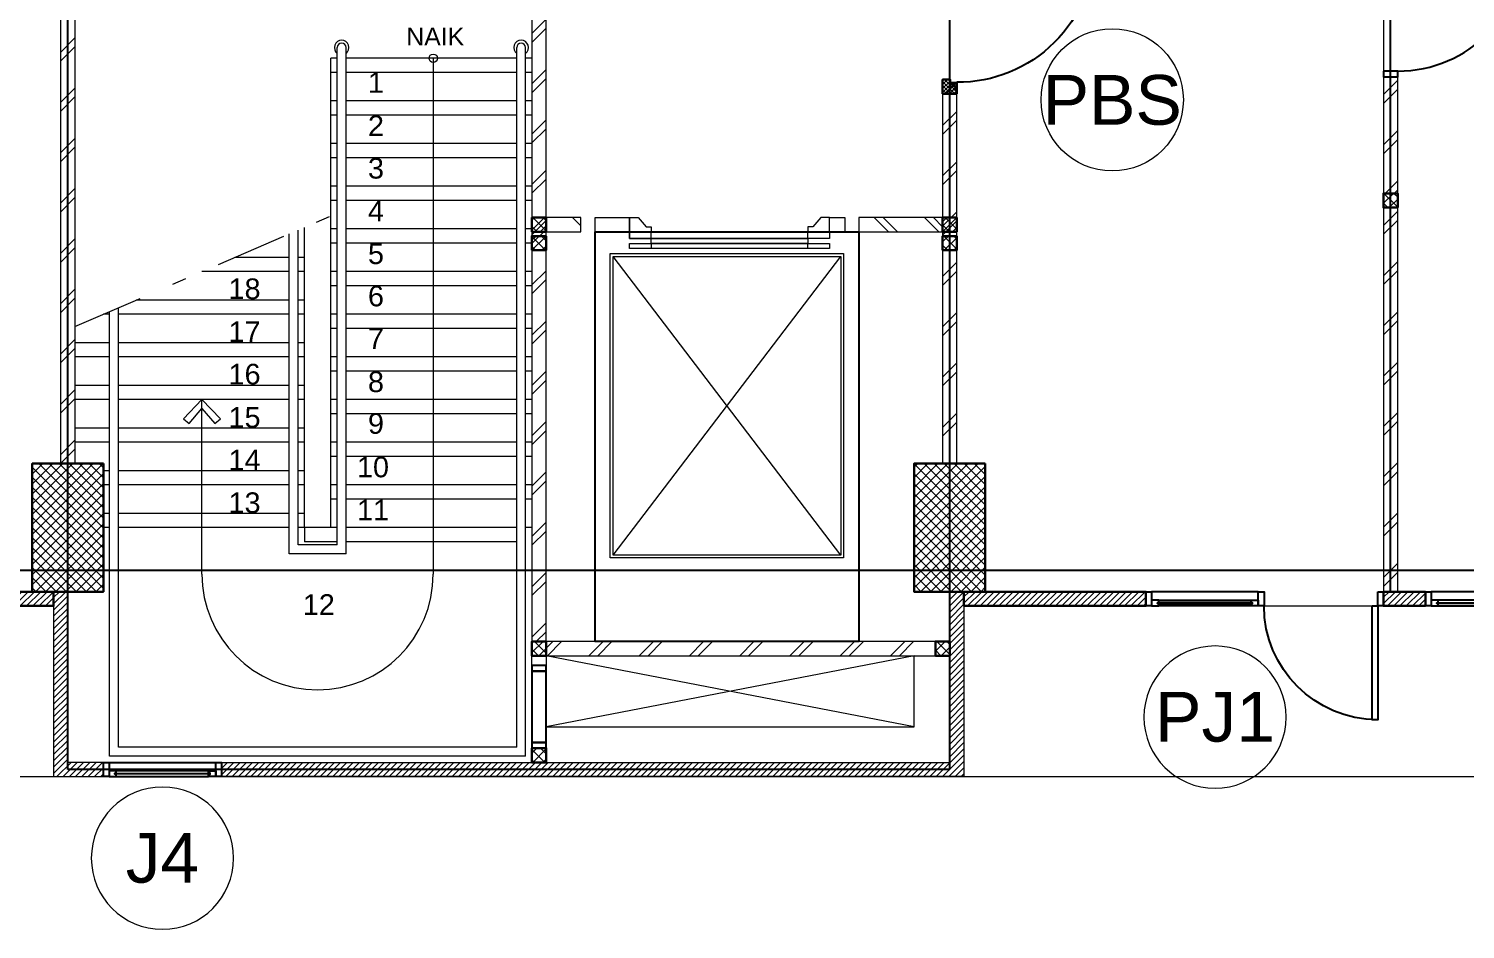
# Model space of a CAD drawing. Header units: millimetres. Extents: x -108 to 351, y -17 to 192.
# Drawn here: x 5.92 to 16.03, y -2.52 to 3.81 of the extents above; entities that cross this region are included whole.
import ezdxf
from ezdxf.enums import TextEntityAlignment as Align

# ---------------------------------------------------------------- set-up
doc = ezdxf.new("R2010")
doc.units = ezdxf.units.MM
doc.linetypes.add('DASHDOT', pattern=[1, 0.5, -0.25, 0, -0.25])
doc.layers.get('defpoints').update_dxf_attribs({"color": 1})
for name, color, linetype, lineweight in [('ars', 11, 'Continuous', 0), ('ars @ 1', 11, 'Continuous', 0), ('ARSIR', 31, 'Continuous', 5), ('KACA', 151, 'Continuous', 5), ('KOL', 1, 'Continuous', 30), ('KOLOM', 4, 'Continuous', 9), ('lan', 7, 'Continuous', 15), ('LIFT', 15, 'Continuous', 15), ('NOT', 7, 'Continuous', 20), ('Stair', 7, 'Continuous', 15), ('tem', 5, 'Continuous', 20)]:
    doc.layers.add(name, color=color, linetype=linetype, lineweight=lineweight)
doc.layers.add('as', color=1, linetype='Continuous', plot=False)
for name, color, linetype in [('HID', 1, 'Continuous'), ('Kusen', 30, 'Continuous'), ('STL', 6, 'Continuous')]:
    doc.layers.add(name, color=color, linetype=linetype)
doc.styles.add('RM25', font='arial.ttf')
doc.styles.add('S', font='simplex', dxfattribs={"width": 0.75})
doc.styles.get("Standard").update_dxf_attribs({"font": 'arial.ttf'})
pattern_1 = [(45, (1589.31912, -394.5002), (-0.176776695, 0.176776695), []), (45, (1589.38162, -394.5002), (-0.176776695, 0.176776695), [])]
pattern_2 = [(225, (1.1, 1e-06), (-0.014142, 0.014142), []), (135, (1.1, 1e-06), (0.014142, 0.014142), [])]
pattern_3 = [(315, (-2e-13, 1e-06), (0.014142, 0.014142), []), (45, (-2e-13, 1e-06), (-0.014142, 0.014142), [])]
pattern_4 = [(315, (1589.11095, 457.4632), (-0.176776695, -0.176776695), []), (315, (1589.17345, 457.4632), (-0.176776695, -0.176776695), [])]

# ---------------------------------------------------------------- blocks, each defined once
blk = doc.blocks.new('NAV')
blk.add_circle((0, -0.4), 0.4)
at = {"style": 'S', "width": 0.75, "flags": 4}
blk.add_attdef('AV', text='', height=0.3, dxfattribs=at).set_placement((0, -0.4), align=Align.MIDDLE)
blk = doc.blocks.new('K 10.10')
at = {"layer": 'ars'}
h = blk.add_hatch(dxfattribs=at)
h.set_pattern_fill('_USER', color=256, scale=0.05, angle=45, double=1, pattern_type=0)
h.set_pattern_definition([(45, (0, 0), (-0.035355339, 0.035355339), []), (135, (0, 0), (-0.035355339, -0.035355339), [])])
h.paths.add_polyline_path([(1560.538, 1380.407), (1560.638, 1380.407), (1560.638, 1380.507), (1560.538, 1380.507)])
at = {"layer": 'KOL'}
blk.add_lwpolyline([(1560.538, 1380.407), (1560.638, 1380.407), (1560.638, 1380.507), (1560.538, 1380.507)], close=True, dxfattribs=at)
blk = doc.blocks.new('P.80')
at = {"layer": 'Kusen'}
for points in [[(-69.809, -74.837), (-69.769, -74.837), (-69.769, -74.037), (-69.809, -74.037)], [(-70.609, -74.937), (-70.569, -74.937), (-70.569, -74.837), (-70.609, -74.837)], [(-69.769, -74.937), (-69.729, -74.937), (-69.729, -74.837), (-69.769, -74.837)]]:
    blk.add_lwpolyline(points, close=True, dxfattribs=at)
blk.add_arc((-69.769, -74.837), 0.8, 90, 180, dxfattribs=at)
blk = doc.blocks.new('D-P90')
at = {"layer": 'ars'}
h = blk.add_hatch(dxfattribs=at)
h.set_pattern_fill('ANSI37', color=256, scale=0.005, angle=-90, style=0)
h.set_pattern_definition([(45, (-1350.94906, -1248.591899), (0.01122532015, -0.01122532015), []), (315, (-1350.94906, -1248.591899), (-0.01122532015, -0.01122532015), [])])
h.paths.add_polyline_path([(0.009, -0.183, -0.414214), (0.01, -0.184), (0.01, -1.116, -0.414214), (0.009, -1.117), (-0.034, -1.117, 0.414214), (-0.037, -1.12), (-0.037, -1.142, -1), (-0.038, -1.142), (-0.038, -0.158, -1), (-0.037, -0.158), (-0.037, -0.181, 0.414214), (-0.034, -0.183)])
at = {"layer": 'as'}
for p, q in [((-0.04, -0.158), (-0.046, -0.158)), ((-0.042, -0.161), (-0.042, -0.155))]:
    blk.add_line(p, q, dxfattribs=at)
at = {"layer": 'HID'}
for p, q in [((-0.044, -0.125), (-0.092, -0.077)), ((-0.042, -0.123), (-0.091, -0.075)), ((0.942, -0.123), (0.991, -0.075)), ((0.944, -0.125), (0.992, -0.077)), ((-0.066, -0.147), (-0.023, -0.104)), ((-0.063, -0.147), (-0.023, -0.107)), ((0.966, -0.147), (0.923, -0.104)), ((0.963, -0.147), (0.923, -0.107))]:
    blk.add_line(p, q, dxfattribs=at)
for points in [[(-0.044, -0.125), (-0.044, -0.125), (-0.042, -0.123), (-0.042, -0.123)], [(0.944, -0.125), (0.944, -0.125), (0.942, -0.123), (0.942, -0.123)]]:
    blk.add_lwpolyline(points, dxfattribs=at)
at = {"layer": 'KOL'}
blk.add_line((0.97, -0.13), (0.97, -0.15), dxfattribs=at)
at = {"layer": 'Kusen'}
for p, q in [((-0.042, -0.155), (-0.038, -0.156)), ((-0.042, -0.157), (-0.038, -0.158))]:
    blk.add_line(p, q, dxfattribs=at)
at = {"layer": 'Kusen', "ltscale": 2}
for p, q in [((-0.099, -0.221), (-0.099, -1.06)), ((-0.079, -0.241), (-0.079, -1.06)), ((-0.074, -0.211), (-0.04, -0.211)), ((-0.074, -0.221), (-0.074, -0.211)), ((-0.074, -0.251), (-0.074, -0.241)), ((-0.074, -0.251), (-0.04, -0.251)), ((-0.061, -0.251), (-0.061, -0.211)), ((-0.04, -0.251), (-0.04, -0.211)), ((0.046, -0.211), (0.012, -0.211)), ((0.012, -0.251), (0.012, -0.211)), ((0.046, -0.251), (0.012, -0.251)), ((0.033, -0.251), (0.033, -0.211)), ((0.046, -0.221), (0.046, -0.211)), ((0.046, -0.251), (0.046, -0.241)), ((0.053, -0.241), (0.053, -1.06)), ((0.073, -0.221), (0.073, -1.06)), ((-0.074, -1.05), (-0.04, -1.05)), ((-0.074, -1.05), (-0.074, -1.06)), ((-0.074, -1.08), (-0.074, -1.09)), ((-0.074, -1.09), (-0.04, -1.09)), ((-0.061, -1.05), (-0.061, -1.09)), ((-0.04, -1.05), (-0.04, -1.09)), ((0.046, -1.05), (0.012, -1.05)), ((0.012, -1.05), (0.012, -1.09)), ((0.046, -1.09), (0.012, -1.09)), ((0.033, -1.05), (0.033, -1.09)), ((0.046, -1.05), (0.046, -1.06)), ((0.046, -1.08), (0.046, -1.09))]:
    blk.add_line(p, q, dxfattribs=at)
for points in [[(-0.099, -0.241), (-0.061, -0.241), (-0.061, -0.221), (-0.099, -0.221), (-0.099, -0.241)], [(0.073, -0.241), (0.033, -0.241), (0.033, -0.221), (0.073, -0.221), (0.073, -0.241)], [(-0.101, -1.06), (-0.061, -1.06), (-0.061, -1.08), (-0.101, -1.08), (-0.101, -1.06)], [(0.073, -1.06), (0.033, -1.06), (0.033, -1.08), (0.073, -1.08), (0.073, -1.06)]]:
    blk.add_lwpolyline(points, dxfattribs=at)
at = {"layer": 'Kusen'}
blk.add_circle((-0.042, -0.158), 0.001, dxfattribs=at)
for radius, start, end in [(0.0025, 75.7804, 11.3851), (0.961, 270, 0.4597)]:
    blk.add_arc((-0.042, -0.158), radius, start, end, dxfattribs=at)
at = {"layer": 'STL'}
for p, q in [((-0.038, -0.158), (-0.038, -1.142)), ((-0.037, -0.181), (-0.037, -0.158)), ((-0.034, -0.183), (0.009, -0.183)), ((0.01, -0.184), (0.01, -1.116)), ((-0.037, -1.12), (-0.037, -1.142)), ((-0.034, -1.117), (0.009, -1.117))]:
    blk.add_line(p, q, dxfattribs=at)
for points in [[(0, -0.1), (0, -0.103), (-0.019, -0.103, 0.414214), (-0.02, -0.105), (-0.02, -0.148, -0.414214), (-0.022, -0.15), (-0.068, -0.15, -0.414214), (-0.07, -0.148), (-0.07, -0.13), (-0.067, -0.13), (-0.067, -0.146, 0.414214), (-0.065, -0.147), (-0.024, -0.147, 0.414214), (-0.023, -0.146), (-0.023, -0.102, -0.414214), (-0.021, -0.1)], [(0.9, -0.1), (0.9, -0.103), (0.919, -0.103, -0.414214), (0.92, -0.105), (0.92, -0.148, 0.414214), (0.922, -0.15), (0.968, -0.15, 0.414214), (0.97, -0.148), (0.97, -0.13), (0.967, -0.13), (0.967, -0.146, -0.414214), (0.966, -0.147), (0.925, -0.147, -0.414214), (0.923, -0.146), (0.923, -0.102, 0.414214), (0.921, -0.1)]]:
    blk.add_lwpolyline(points, format="xyb", close=True, dxfattribs=at)
blk.add_lwpolyline([(0.009, -0.182), (-0.034, -0.182, -0.414214), (-0.035, -0.181), (-0.035, -0.158, 1), (-0.04, -0.158), (-0.04, -1.142, 1), (-0.035, -1.142), (-0.035, -1.12, -0.414214), (-0.034, -1.119), (0.009, -1.119, 0.414214), (0.012, -1.116), (0.012, -0.184)], format="xyb", dxfattribs=at)
for centre, radius, start, end in [((-0.038, -0.158), 0.00075, 0, 180), ((-0.034, -0.181), 0.0025, 180, 270), ((0.009, -0.184), 0.0025, 360, 90), ((0.009, -0.184), 0.001, 360, 90), ((-0.038, -1.142), 0.00075, 180, 0), ((-0.034, -1.12), 0.0025, 90, 180), ((0.009, -1.116), 0.001, 270, 0)]:
    blk.add_arc(centre, radius, start, end, dxfattribs=at)
blk = doc.blocks.new('PINTU DARURAT')
at = {"layer": 'ARSIR'}
h = blk.add_hatch(dxfattribs=at)
h.set_pattern_fill('_USER', color=256, scale=0.02, angle=315, style=0, double=1, pattern_type=0)
h.set_pattern_definition(pattern_3)
edge = h.paths.add_edge_path()
edge.add_line((0, 0), (0.1, 0))
edge.add_line((0.1, 0), (0.1, 0.05))
edge.add_line((0.1, 0.05), (0.077, 0.05))
edge.add_line((0.077, 0.05), (0.077, 0.096))
edge.add_arc((0.076, 0.096), 0.0015, 360, 450)
edge.add_line((0.075, 0.097), (0.035, 0.097))
edge.add_arc((0.035, 0.096), 0.0015, 90, 180)
edge.add_line((0.033, 0.096), (0.033, 0.08))
edge.add_line((0.033, 0.08), (0.03, 0.08))
edge.add_line((0.03, 0.08), (0.03, 0.1))
edge.add_line((0.03, 0.1), (0, 0.1))
edge.add_line((0, 0.1), (0, 0))
h = blk.add_hatch(dxfattribs=at)
h.set_pattern_fill('_USER', color=256, scale=0.02, angle=315, style=0, double=1, pattern_type=0)
h.set_pattern_definition(pattern_3)
edge = h.paths.add_edge_path()
edge.add_line((0, 0), (0.1, 0))
edge.add_line((0.1, 0), (0.1, 0.05))
edge.add_line((0.1, 0.05), (0.077, 0.05))
edge.add_line((0.077, 0.05), (0.077, 0.096))
edge.add_arc((0.076, 0.096), 0.0015, 360, 450)
edge.add_line((0.075, 0.097), (0.035, 0.097))
edge.add_arc((0.035, 0.096), 0.0015, 90, 180)
edge.add_line((0.033, 0.096), (0.033, 0.08))
edge.add_line((0.033, 0.08), (0.03, 0.08))
edge.add_line((0.03, 0.08), (0.03, 0.1))
edge.add_line((0.03, 0.1), (0, 0.1))
edge.add_line((0, 0.1), (0, 0))
h = blk.add_hatch(dxfattribs=at)
h.set_pattern_fill('_USER', color=256, scale=0.02, angle=315, style=0, double=1, pattern_type=0)
h.set_pattern_definition(pattern_2)
edge = h.paths.add_edge_path()
edge.add_line((1.1, 0), (1, 0))
edge.add_line((1, 0), (1, 0.05))
edge.add_line((1, 0.05), (1.023, 0.05))
edge.add_line((1.023, 0.05), (1.023, 0.096))
edge.add_arc((1.024, 0.096), 0.0015, -630, -540, ccw=False)
edge.add_line((1.024, 0.097), (1.065, 0.097))
edge.add_arc((1.065, 0.096), 0.0015, -360, -270, ccw=False)
edge.add_line((1.067, 0.096), (1.067, 0.08))
edge.add_line((1.067, 0.08), (1.07, 0.08))
edge.add_line((1.07, 0.08), (1.07, 0.1))
edge.add_line((1.07, 0.1), (1.1, 0.1))
edge.add_line((1.1, 0.1), (1.1, 0))
h = blk.add_hatch(dxfattribs=at)
h.set_pattern_fill('_USER', color=256, scale=0.02, angle=315, style=0, double=1, pattern_type=0)
h.set_pattern_definition(pattern_2)
edge = h.paths.add_edge_path()
edge.add_line((1.1, 0), (1, 0))
edge.add_line((1, 0), (1, 0.05))
edge.add_line((1, 0.05), (1.023, 0.05))
edge.add_line((1.023, 0.05), (1.023, 0.096))
edge.add_arc((1.024, 0.096), 0.0015, -630, -540, ccw=False)
edge.add_line((1.024, 0.097), (1.065, 0.097))
edge.add_arc((1.065, 0.096), 0.0015, -360, -270, ccw=False)
edge.add_line((1.067, 0.096), (1.067, 0.08))
edge.add_line((1.067, 0.08), (1.07, 0.08))
edge.add_line((1.07, 0.08), (1.07, 0.1))
edge.add_line((1.07, 0.1), (1.1, 0.1))
edge.add_line((1.1, 0.1), (1.1, 0))
at = {"layer": 'KOL'}
blk.add_line((1.1, 0.1), (1.1, 0), dxfattribs=at)
blk.add_line((1.1, 0.1), (1.1, 0), dxfattribs=at)
blk.add_line((1.1, 0.1), (1.1, 0), dxfattribs=at)
blk.add_line((1.1, 0.1), (1.1, 0), dxfattribs=at)
for points in [[(0, 0), (0.1, 0), (0.1, 0.05), (0.077, 0.05), (0.077, 0.096, 0.414214), (0.075, 0.097), (0.035, 0.097, 0.414214), (0.033, 0.096), (0.033, 0.08), (0.03, 0.08), (0.03, 0.1), (0, 0.1)], [(0, 0), (0.1, 0), (0.1, 0.05), (0.077, 0.05), (0.077, 0.096, 0.414214), (0.075, 0.097), (0.035, 0.097, 0.414214), (0.033, 0.096), (0.033, 0.08), (0.03, 0.08), (0.03, 0.1), (0, 0.1)], [(1.1, 0), (1, 0), (1, 0.05), (1.023, 0.05), (1.023, 0.096, -0.414214), (1.024, 0.097), (1.065, 0.097, -0.414214), (1.067, 0.096), (1.067, 0.08), (1.07, 0.08), (1.07, 0.1), (1.1, 0.1)], [(1.1, 0), (1, 0), (1, 0.05), (1.023, 0.05), (1.023, 0.096, -0.414214), (1.024, 0.097), (1.065, 0.097, -0.414214), (1.067, 0.096), (1.067, 0.08), (1.07, 0.08), (1.07, 0.1), (1.1, 0.1)]]:
    blk.add_lwpolyline(points, format="xyb", close=True, dxfattribs=at)
at = {"layer": 'Kusen', "xscale": -1, "rotation": 180}
blk.add_blockref('D-P90', (0.1, -0.05), dxfattribs=at)
blk = doc.blocks.new('k3')
at = {"layer": 'ars'}
h = blk.add_hatch(dxfattribs=at)
h.set_pattern_fill('_USER', color=256, scale=0.05, angle=45, double=1, pattern_type=0)
h.set_pattern_definition([(45, (0, -5.05), (-0.03535534, 0.03535534), []), (135, (0, -5.05), (-0.03535534, -0.03535534), [])])
h.paths.add_polyline_path([(-0.25, -0.45), (0.25, -0.45), (0.25, 0.45), (-0.25, 0.45)])
at = {"layer": 'KOL'}
blk.add_lwpolyline([(-0.25, -0.45), (0.25, -0.45), (0.25, 0.45), (-0.25, 0.45)], close=True, dxfattribs=at)
blk = doc.blocks.new('T. J2')
at = {"layer": 'KACA', "color": 141}
blk.add_lwpolyline([(-0.379, 0.077), (0.291, 0.077), (0.291, 0.082), (-0.379, 0.082)], close=True, dxfattribs=at)
at = {"layer": 'Kusen'}
for p, q in [((-0.419, 0), (0.331, 0)), ((-0.369, 0.1), (0.281, 0.1)), ((0.281, 0.06), (-0.369, 0.06))]:
    blk.add_line(p, q, dxfattribs=at)
for points in [[(-0.459, 0), (-0.419, 0), (-0.419, 0.1), (-0.459, 0.1)], [(0.331, 0), (0.371, 0), (0.371, 0.1), (0.331, 0.1)]]:
    blk.add_lwpolyline(points, close=True, dxfattribs=at)
for points in [[(-0.369, 0.077), (-0.369, 0.06), (-0.419, 0.06), (-0.419, 0.1), (-0.369, 0.1), (-0.369, 0.082), (-0.379, 0.082), (-0.379, 0.077), (-0.369, 0.077)], [(0.281, 0.077), (0.281, 0.06), (0.331, 0.06), (0.331, 0.1), (0.281, 0.1), (0.281, 0.082), (0.291, 0.082), (0.291, 0.077), (0.281, 0.077)]]:
    blk.add_lwpolyline(points, dxfattribs=at)
blk = doc.blocks.new('P.SHAFT')
for points in [[(-0.05, 0.54), (-0.05, 0.58), (0.05, 0.58), (0.05, 0.54)], [(-0.05, 0.04), (-0.05, 0.54), (0.05, 0.54), (0.05, 0.04)], [(-0.05, 0), (-0.05, 0.04), (0.05, 0.04), (0.05, 0)]]:
    blk.add_lwpolyline(points, close=True)
blk = doc.blocks.new('LIFT BARANG MITSHUBISI')
at = {"layer": 'ARSIR'}
for p, q in [((-0.845, 1.05), (0.755, -1.05)), ((0.755, 1.05), (-0.845, -1.05))]:
    blk.add_line(p, q, dxfattribs=at)
at = {"layer": 'defpoints', "color": 3}
blk.add_lwpolyline([(0.883, -1.223), (0.883, 1.657), (-0.972, 1.657), (-0.972, -1.223)], close=True, dxfattribs=at)
at = {"layer": 'LIFT'}
for points in [[(-0.865, -1.07), (0.775, -1.07), (0.775, 1.07), (-0.865, 1.07)], [(-0.845, -1.05), (0.755, -1.05), (0.755, 1.05), (-0.845, 1.05)], [(-0.73, -1.141), (0.676, -1.141), (0.676, -1.105), (-0.73, -1.105)], [(-0.73, -1.141), (-0.577, -1.141), (-0.577, -1.105), (-0.73, -1.105)], [(0.523, -1.141), (0.676, -1.141), (0.676, -1.105), (0.523, -1.105)], [(-0.577, -1.223), (-0.73, -1.223), (-0.73, -1.176), (-0.577, -1.176)], [(-0.73, -1.223), (0.676, -1.223), (0.676, -1.176), (-0.73, -1.176)], [(-0.577, -1.176), (0.523, -1.176), (0.523, -1.141), (-0.577, -1.141)], [(0.523, -1.223), (0.676, -1.223), (0.676, -1.176), (0.523, -1.176)]]:
    blk.add_lwpolyline(points, close=True, dxfattribs=at)
for points in [[(-0.73, -1.223), (-0.73, -1.323), (-0.669, -1.323), (-0.612, -1.258), (-0.577, -1.258), (-0.577, -1.223), (-0.73, -1.223)], [(0.676, -1.223), (0.676, -1.323), (0.616, -1.323), (0.559, -1.258), (0.523, -1.258), (0.523, -1.223), (0.676, -1.223)]]:
    blk.add_lwpolyline(points, dxfattribs=at)
at = {"layer": 'tem'}
for points in [[(-0.972, -1.223), (-0.972, -1.323), (-0.73, -1.323), (-0.73, -1.223)], [(0.676, -1.223), (0.676, -1.323), (0.783, -1.323), (0.783, -1.223)]]:
    blk.add_lwpolyline(points, close=True, dxfattribs=at)
blk = doc.blocks.new('BV 241')
at = {"layer": 'Kusen'}
for p, q in [((-0.415, 0), (-1.165, 0)), ((-1.115, 0.1), (-0.465, 0.1)), ((-0.465, 0.06), (-1.115, 0.06)), ((-0.375, 0), (0.375, 0)), ((0.325, 0.1), (-0.325, 0.1)), ((-0.325, 0.06), (0.325, 0.06)), ((1.115, 0.1), (0.465, 0.1)), ((0.465, 0.06), (1.115, 0.06)), ((0.415, 0), (1.165, 0))]:
    blk.add_line(p, q, dxfattribs=at)
for points in [[(-1.205, 0), (-1.165, 0), (-1.165, 0.1), (-1.205, 0.1)], [(-0.375, 0), (-0.415, 0), (-0.415, 0.1), (-0.375, 0.1)], [(0.415, 0), (0.375, 0), (0.375, 0.1), (0.415, 0.1)], [(1.205, 0), (1.165, 0), (1.165, 0.1), (1.205, 0.1)]]:
    blk.add_lwpolyline(points, close=True, dxfattribs=at)
for points in [[(-1.115, 0.0775), (-1.115, 0.06), (-1.165, 0.06), (-1.165, 0.1), (-1.115, 0.1), (-1.115, 0.0825), (-1.125, 0.0825), (-1.125, 0.0775), (-1.115, 0.0775)], [(-0.465, 0.0775), (-0.465, 0.06), (-0.415, 0.06), (-0.415, 0.1), (-0.465, 0.1), (-0.465, 0.0825), (-0.455, 0.0825), (-0.455, 0.0775), (-0.465, 0.0775)], [(-0.325, 0.0775), (-0.325, 0.06), (-0.375, 0.06), (-0.375, 0.1), (-0.325, 0.1), (-0.325, 0.0825), (-0.335, 0.0825), (-0.335, 0.0775), (-0.325, 0.0775)], [(0.325, 0.0775), (0.325, 0.06), (0.375, 0.06), (0.375, 0.1), (0.325, 0.1), (0.325, 0.0825), (0.335, 0.0825), (0.335, 0.0775), (0.325, 0.0775)], [(0.465, 0.0775), (0.465, 0.06), (0.415, 0.06), (0.415, 0.1), (0.465, 0.1), (0.465, 0.0825), (0.455, 0.0825), (0.455, 0.0775), (0.465, 0.0775)], [(1.115, 0.0775), (1.115, 0.06), (1.165, 0.06), (1.165, 0.1), (1.115, 0.1), (1.115, 0.0825), (1.125, 0.0825), (1.125, 0.0775), (1.115, 0.0775)]]:
    blk.add_lwpolyline(points, dxfattribs=at)
at = {"layer": 'Kusen', "color": 141}
for points in [[(-1.125, 0.0775), (-0.455, 0.0775), (-0.455, 0.0825), (-1.125, 0.0825)], [(0.335, 0.0775), (-0.335, 0.0775), (-0.335, 0.0825), (0.335, 0.0825)], [(1.125, 0.0775), (0.455, 0.0775), (0.455, 0.0825), (1.125, 0.0825)]]:
    blk.add_lwpolyline(points, close=True, dxfattribs=at)
blk = doc.blocks.new('lt dasar')
at = {"layer": 'ars'}
h = blk.add_hatch(dxfattribs=at)
h.set_pattern_fill('TEMBOK', color=256, scale=0.25)
h.set_pattern_definition([(45, (15.5, 0.92), (-0.176777, 0.176777), []), (45, (15.5625, 0.92), (-0.176777, 0.176777), [])])
h.paths.add_polyline_path([(15.55, 3.47), (15.45, 3.47), (15.45, 2.65), (15.55, 2.65)])
h = blk.add_hatch(dxfattribs=at)
h.set_pattern_fill('TEMBOK', color=256, scale=0.25)
h.set_pattern_definition([(45, (15.5, 6e-10), (-0.176777, 0.176777), []), (45, (15.5625, 7e-10), (-0.176777, 0.176777), [])])
h.paths.add_polyline_path([(15.55, 2.55), (15.45, 2.55), (15.45, -0.15), (15.55, -0.15)])
h = blk.add_hatch(dxfattribs=at)
h.set_pattern_fill('ANSI31', color=256, scale=0.25, angle=180, style=0)
h.set_pattern_definition([(225, (-485.678732, 382.454584), (0.0220970869, -0.0220970869), [])])
h.paths.add_polyline_path([(6.1, -0.15), (6.1, -0.25), (1.92, -0.25), (1.92, -0.15)])
h = blk.add_hatch(dxfattribs=at)
h.set_pattern_fill('ANSI31', color=256, scale=0.25, style=0)
h.set_pattern_definition([(225, (6.45, -0.15), (0.0220971, -0.0220971), [])])
edge = h.paths.add_edge_path()
edge.add_line((6.1, -0.15), (6.1, -1.45))
edge.add_line((6.1, -1.45), (6.45, -1.45))
edge.add_line((6.45, -1.45), (6.45, -1.35))
edge.add_line((6.45, -1.35), (6.2, -1.35))
edge.add_line((6.2, -1.35), (6.2, -0.15))
edge.add_line((6.2, -0.15), (6.1, -0.15))
h = blk.add_hatch(dxfattribs=at)
h.set_pattern_fill('ANSI31', color=256, scale=0.25, style=0)
h.set_pattern_definition([(225, (12.499998, -0.15), (0.02209709, -0.02209709), [])])
h.paths.add_polyline_path([(7.28, -1.45), (7.28, -1.35), (12.4, -1.35), (12.4, -0.15), (12.5, -0.15), (12.5, -1.45)])
h = blk.add_hatch(dxfattribs=at)
h.set_pattern_fill('ANSI31', color=256, scale=0.25, angle=180, style=0)
h.set_pattern_definition([(225, (-475.218732, 382.454584), (0.0220970869, -0.0220970869), [])])
h.paths.add_polyline_path([(12.5, -0.15), (13.78, -0.15), (13.78, -0.25), (12.5, -0.25)])
h = blk.add_hatch(dxfattribs=at)
h.set_pattern_fill('ANSI31', color=256, scale=0.25, angle=180, style=0)
h.set_pattern_definition([(225, (-474.87373, 382.454583), (0.0220970869, -0.0220970869), [])])
h.paths.add_polyline_path([(15.45, -0.15), (15.745, -0.15), (15.745, -0.25), (15.45, -0.25)])
at = {"layer": 'ars @ 1'}
h = blk.add_hatch(dxfattribs=at)
h.set_pattern_fill('TEMBOK', color=256, scale=0.25)
h.set_pattern_definition(pattern_1)
h.paths.add_polyline_path([(6.15, 4.45), (6.25, 4.45), (6.25, 0.75), (6.15, 0.75)])
h = blk.add_hatch(dxfattribs=at)
h.set_pattern_fill('TEMBOK', color=256, scale=0.25)
h.set_pattern_definition([(45, (1589.31912, -394.5002), (-0.176776695, 0.176776695), []), (45, (1589.38162, -394.5002), (-0.176776695, 0.176776695), [])])
h.paths.add_polyline_path([(9.562, 4.35), (9.462, 4.35), (9.462, -0.5), (9.562, -0.5)])
h = blk.add_hatch(dxfattribs=at)
h.set_pattern_fill('TEMBOK', color=256, scale=0.25)
h.set_pattern_definition(pattern_1)
h.paths.add_polyline_path([(12.45, 3.35), (12.35, 3.35), (12.35, 0.75), (12.45, 0.75)])
h = blk.add_hatch(dxfattribs=at)
h.set_pattern_fill('TEMBOK', color=256, scale=0.25)
h.set_pattern_definition(pattern_4)
h.paths.add_polyline_path([(9.562, 2.48), (9.562, 2.38), (9.806, 2.38), (9.806, 2.48)])
h = blk.add_hatch(dxfattribs=at)
h.set_pattern_fill('TEMBOK', color=256, scale=0.25)
h.set_pattern_definition(pattern_4)
h.paths.add_polyline_path([(11.761, 2.48), (11.761, 2.38), (12.35, 2.38), (12.35, 2.48)])
h = blk.add_hatch(dxfattribs=at)
h.set_pattern_fill('TEMBOK', color=256, scale=0.25)
h.set_pattern_definition([(45, (-122.65885, -2.66058), (-0.1767767, 0.1767767), []), (45, (-122.59635, -2.66058), (-0.1767767, 0.1767767), [])])
h.paths.add_polyline_path([(12.3, -0.6), (12.3, -0.5), (9.562, -0.5), (9.562, -0.6)])
blk.add_line((15.45, 4.41), (15.45, 3.51))
at = {"layer": 'ars'}
for p, q in [((8.093, 0.179), (8.093, 3.675)), ((8.156, 0.116), (8.156, 3.675)), ((9.356, -1.244), (9.356, 3.675)), ((9.418, -1.306), (9.418, 3.675)), ((8.093, 3.5), (8.05, 3.5)), ((9.356, 3.5), (8.156, 3.5)), ((9.462, 3.5), (9.418, 3.5)), ((8.093, 3.2), (8.05, 3.2)), ((9.356, 3.2), (8.156, 3.2)), ((9.462, 3.2), (9.418, 3.2)), ((8.093, 2.9), (8.05, 2.9)), ((9.356, 2.9), (8.156, 2.9)), ((9.462, 2.9), (9.418, 2.9)), ((8.093, 2.6), (8.05, 2.6)), ((9.356, 2.6), (8.156, 2.6)), ((9.462, 2.6), (9.418, 2.6)), ((7.756, 0.116), (7.756, 2.365)), ((7.819, 0.179), (7.819, 2.392)), ((8.093, 2.3), (8.05, 2.3)), ((9.356, 2.3), (8.156, 2.3)), ((9.462, 2.3), (9.418, 2.3)), ((7.756, 2.2), (7.374, 2.2)), ((7.863, 2.2), (7.819, 2.2)), ((8.093, 2), (8.05, 2)), ((9.356, 2), (8.156, 2)), ((9.462, 2), (9.418, 2)), ((6.494, -1.306), (6.494, 1.819)), ((6.556, -1.244), (6.556, 1.846)), ((7.756, 1.9), (6.681, 1.9)), ((7.863, 1.9), (7.819, 1.9)), ((8.093, 1.7), (8.05, 1.7)), ((9.356, 1.7), (8.156, 1.7)), ((9.462, 1.7), (9.418, 1.7)), ((6.494, 1.6), (6.25, 1.6)), ((7.756, 1.6), (6.556, 1.6)), ((7.863, 1.6), (7.819, 1.6)), ((8.093, 1.4), (8.05, 1.4)), ((9.356, 1.4), (8.156, 1.4)), ((9.462, 1.4), (9.418, 1.4)), ((6.494, 1.3), (6.25, 1.3)), ((7.756, 1.3), (6.556, 1.3)), ((7.863, 1.3), (7.819, 1.3)), ((8.093, 1.1), (8.05, 1.1)), ((9.356, 1.1), (8.156, 1.1)), ((9.462, 1.1), (9.418, 1.1)), ((6.494, 1), (6.25, 1)), ((7.756, 1), (6.556, 1)), ((7.863, 1), (7.819, 1)), ((8.093, 0.8), (8.05, 0.8)), ((9.356, 0.8), (8.156, 0.8)), ((9.462, 0.8), (9.418, 0.8)), ((6.494, 0.7), (6.45, 0.7)), ((7.756, 0.7), (6.556, 0.7)), ((7.863, 0.7), (7.819, 0.7)), ((8.093, 0.5), (8.05, 0.5)), ((9.356, 0.5), (8.156, 0.5)), ((9.462, 0.5), (9.418, 0.5)), ((6.494, 0.4), (6.45, 0.4)), ((7.756, 0.4), (6.556, 0.4)), ((7.863, 0.4), (7.819, 0.4)), ((7.863, 0.3), (7.863, 0.2)), ((8.156, 0.116), (7.756, 0.116)), ((8.093, 0.179), (7.819, 0.179)), ((8.093, 0.2), (7.863, 0.2)), ((9.356, 0.2), (8.156, 0.2)), ((9.418, -1.306), (6.494, -1.306)), ((9.356, -1.244), (6.556, -1.244))]:
    blk.add_line(p, q, dxfattribs=at)
for centre, radius, start, end in [((8.125, 3.675), 0.0512, 307.5719, 232.4281), ((8.125, 3.675), 0.0312, 0, 180), ((9.387, 3.675), 0.0512, 307.5719, 232.4281), ((9.387, 3.675), 0.0312, 0, 180)]:
    blk.add_arc(centre, radius, start, end, dxfattribs=at)
at = {"layer": 'as'}
for p, q in [((6.2, -1.4), (6.2, 13.1)), ((12.4, -1.4), (12.4, 13.1)), ((15.5, -0.15), (15.5, 5.45)), ((0, 0), (74.4, 0)), ((12.4, -1.4), (6.2, -1.4))]:
    blk.add_line(p, q, dxfattribs=at)
at = {"layer": 'KOL'}
for points in [[(1.92, -0.15), (6.1, -0.15), (6.1, -0.25), (1.92, -0.25)], [(12.5, -0.15), (13.78, -0.15), (13.78, -0.25), (12.5, -0.25)], [(15.45, -0.15), (15.745, -0.15), (15.745, -0.25), (15.45, -0.25)]]:
    blk.add_lwpolyline(points, close=True, dxfattribs=at)
at = {"layer": 'Kusen'}
for p, q in [((14.57, -0.15), (13.82, -0.15)), ((13.87, -0.21), (14.52, -0.21)), ((14.52, -0.25), (13.87, -0.25))]:
    blk.add_line(p, q, dxfattribs=at)
for points in [[(15.45, 3.51), (15.45, 3.47), (15.55, 3.47), (15.55, 3.51)], [(13.82, -0.25), (13.78, -0.25), (13.78, -0.15), (13.82, -0.15)]]:
    blk.add_lwpolyline(points, close=True, dxfattribs=at)
for points in [[(13.87, -0.228), (13.87, -0.21), (13.82, -0.21), (13.82, -0.25), (13.87, -0.25), (13.87, -0.233), (13.86, -0.233), (13.86, -0.228), (13.87, -0.228)], [(14.52, -0.228), (14.52, -0.21), (14.57, -0.21), (14.57, -0.25), (14.52, -0.25), (14.52, -0.233), (14.53, -0.233), (14.53, -0.228), (14.52, -0.228)]]:
    blk.add_lwpolyline(points, dxfattribs=at)
at = {"layer": 'Kusen', "color": 141}
blk.add_lwpolyline([(14.53, -0.228), (13.86, -0.228), (13.86, -0.233), (14.53, -0.233)], close=True, dxfattribs=at)
at = {"layer": 'Kusen'}
blk.add_arc((15.55, 4.41), 0.9, 270, 0, dxfattribs=at)
at = {"layer": 'lan'}
for p, q in [((8.093, 3.6), (8.05, 3.6)), ((8.05, 0.3), (8.05, 3.6)), ((9.356, 3.6), (8.156, 3.6)), ((8.769, 3.6), (8.769, -0.027)), ((9.462, 3.6), (9.418, 3.6)), ((8.093, 3.3), (8.05, 3.3)), ((9.356, 3.3), (8.156, 3.3)), ((9.462, 3.3), (9.418, 3.3)), ((8.093, 3), (8.05, 3)), ((9.356, 3), (8.156, 3)), ((9.462, 3), (9.418, 3)), ((8.093, 2.7), (8.05, 2.7)), ((9.356, 2.7), (8.156, 2.7)), ((9.462, 2.7), (9.418, 2.7)), ((7.863, 0.3), (7.863, 2.411)), ((8.093, 2.4), (8.05, 2.4)), ((9.356, 2.4), (8.156, 2.4)), ((9.462, 2.4), (9.418, 2.4)), ((7.756, 2.1), (7.143, 2.1)), ((7.863, 2.1), (7.819, 2.1)), ((8.093, 2.1), (8.05, 2.1)), ((9.356, 2.1), (8.156, 2.1)), ((9.462, 2.1), (9.418, 2.1)), ((6.494, 1.8), (6.45, 1.8)), ((7.756, 1.8), (6.556, 1.8)), ((7.863, 1.8), (7.819, 1.8)), ((8.093, 1.8), (8.05, 1.8)), ((9.356, 1.8), (8.156, 1.8)), ((9.462, 1.8), (9.418, 1.8)), ((6.494, 1.5), (6.25, 1.5)), ((7.756, 1.5), (6.556, 1.5)), ((7.863, 1.5), (7.819, 1.5)), ((8.093, 1.5), (8.05, 1.5)), ((9.356, 1.5), (8.156, 1.5)), ((9.462, 1.5), (9.418, 1.5)), ((6.494, 1.2), (6.25, 1.2)), ((7.756, 1.2), (6.556, 1.2)), ((7.143, -0.027), (7.143, 1.2)), ((7.863, 1.2), (7.819, 1.2)), ((8.093, 1.2), (8.05, 1.2)), ((9.356, 1.2), (8.156, 1.2)), ((9.462, 1.2), (9.418, 1.2)), ((6.494, 0.9), (6.25, 0.9)), ((7.756, 0.9), (6.556, 0.9)), ((7.863, 0.9), (7.819, 0.9)), ((8.093, 0.9), (8.05, 0.9)), ((9.356, 0.9), (8.156, 0.9)), ((9.462, 0.9), (9.418, 0.9)), ((6.494, 0.6), (6.45, 0.6)), ((7.756, 0.6), (6.556, 0.6)), ((7.863, 0.6), (7.819, 0.6)), ((8.093, 0.6), (8.05, 0.6)), ((9.356, 0.6), (8.156, 0.6)), ((9.462, 0.6), (9.418, 0.6)), ((6.494, 0.3), (6.45, 0.3)), ((7.756, 0.3), (6.556, 0.3)), ((8.093, 0.3), (7.819, 0.3)), ((9.356, 0.3), (8.156, 0.3)), ((9.462, 0.3), (9.418, 0.3)), ((14.61, -0.25), (15.37, -0.25)), ((0.45, -1.45), (73.95, -1.45))]:
    blk.add_line(p, q, dxfattribs=at)
at = {"layer": 'lan', "linetype": 'DASHDOT'}
blk.add_line((6.25, 1.713), (8.076, 2.504), dxfattribs=at)
at = {"layer": 'lan', "linetype": 'Continuous'}
for p, q in [((12.15, -1.1), (12.15, -0.6)), ((9.562, -1.1), (12.15, -1.1))]:
    blk.add_line(p, q, dxfattribs=at)
at = {"layer": 'lan', "ltscale": 2}
blk.add_lwpolyline([(7.234, 1.032), (7.274, 1.066), (7.143, 1.2), (7.012, 1.066), (7.052, 1.032), (7.143, 1.138), (7.234, 1.032)], close=True, dxfattribs=at)
at = {"layer": 'lan', "linetype": 'Continuous'}
for points in [[(12.15, -1.1), (9.562, -0.6)], [(12.15, -0.6), (9.562, -1.1)]]:
    blk.add_lwpolyline(points, dxfattribs=at)
at = {"layer": 'lan'}
blk.add_arc((7.956, -0.027), 0.813, 180, 0, dxfattribs=at)
at = {"layer": 'Stair'}
blk.add_circle((8.769, 3.6), 0.0296, dxfattribs=at)
at = {"layer": 'tem', "ltscale": 2}
for points in [[(6.15, 4.45), (6.25, 4.45), (6.25, 0.75), (6.15, 0.75)], [(9.562, 4.35), (9.462, 4.35), (9.462, -0.5), (9.562, -0.5)], [(15.55, 3.47), (15.45, 3.47), (15.45, 2.65), (15.55, 2.65)], [(12.45, 3.35), (12.35, 3.35), (12.35, 0.75), (12.45, 0.75)], [(15.55, 2.55), (15.45, 2.55), (15.45, -0.15), (15.55, -0.15)], [(9.562, -0.67), (9.462, -0.67), (9.462, -0.6), (9.562, -0.6)]]:
    blk.add_lwpolyline(points, close=True, dxfattribs=at)
at = {"layer": 'tem'}
for points in [[(9.562, 2.48), (9.562, 2.38), (9.806, 2.38), (9.806, 2.48)], [(11.761, 2.48), (11.761, 2.38), (12.35, 2.38), (12.35, 2.48)], [(7.28, -1.45), (7.28, -1.35), (12.4, -1.35), (12.4, -0.15), (12.5, -0.15), (12.5, -1.45)], [(12.3, -0.6), (12.3, -0.5), (9.562, -0.5), (9.562, -0.6)]]:
    blk.add_lwpolyline(points, close=True, dxfattribs=at)
blk.add_lwpolyline([(6.1, -0.15), (6.1, -1.45), (6.45, -1.45), (6.45, -1.35), (6.2, -1.35), (6.2, -0.15), (6.1, -0.15)], dxfattribs=at)
at = {"color": 2, "rotation": 270}
blk.add_blockref('PINTU DARURAT', (12.35, 4.45), dxfattribs=at)
at = {"xscale": -1, "rotation": 180}
blk.add_blockref('LIFT BARANG MITSHUBISI', (10.879, 1.157), dxfattribs=at)
at = {"layer": 'KOL', "rotation": 180}
for p in [(6.2, 0.3), (12.4, 0.3)]:
    blk.add_blockref('k3', p, dxfattribs=at)
at = {"layer": 'KOLOM', "extrusion": (0, 0, -1), "zscale": -1}
for p in [(-1576.088, -1377.857), (-1570.101, -1378.027), (-1572.988, -1378.027), (-1570.101, -1381.007), (-1572.938, -1381.007), (-1570.101, -1381.757)]:
    blk.add_blockref('K 10.10', p, dxfattribs=at)
at = {"layer": 'KOLOM', "extrusion": (0, 0, -1), "zscale": -1, "rotation": 90}
for p in [(1370.945, -1558.288), (1368.057, -1558.288)]:
    blk.add_blockref('K 10.10', p, dxfattribs=at)
at = {"layer": 'Kusen', "xscale": -1, "rotation": 180}
for name, p in [('P.80', (85.179, -75.087)), ('BV 241', (16.95, -0.15)), ('T. J2', (6.909, -1.35)), ('T. J2', (6.909, -1.35))]:
    blk.add_blockref(name, p, dxfattribs=at)
at = {"layer": 'Kusen', "color": 2, "xscale": -1, "rotation": 2.279055016707332e-05}
blk.add_blockref('P.SHAFT', (9.512, -1.25), dxfattribs=at)
at = {"layer": 'NOT', "insert": (8.552, 3.815), "char_height": 0.125, "attachment_point": 1, "style": 'RM25'}
blk.add_mtext_dynamic_manual_height_columns('\\pi0.027505;NAIK', width=0.44894, gutter_width=1.25, heights=[0], dxfattribs=at)
at = {"layer": 'NOT', "attachment_point": 7}
for s, insert, char_height in [('1', (8.31, 3.357), 0.145), ('2', (8.31, 3.053), 0.145), ('3', (8.31, 2.752), 0.145), ('4', (8.31, 2.454), 0.145), ('5', (8.31, 2.151), 0.145), ('18', (7.33, 1.905), 0.1448), ('6', (8.31, 1.854), 0.145), ('17', (7.33, 1.605), 0.1448), ('7', (8.31, 1.557), 0.145), ('16', (7.33, 1.305), 0.1448), ('8', (8.31, 1.251), 0.145), ('15', (7.33, 1.001), 0.1448), ('9', (8.31, 0.958), 0.145), ('14', (7.33, 0.703), 0.1448), ('10', (8.233, 0.652), 0.1448), ('13', (7.33, 0.401), 0.1448), ('11', (8.233, 0.352), 0.1448), ('\\pi0.056192;12', (7.796, -0.313), 0.14482)]:
    blk.add_mtext_dynamic_manual_height_columns(s, width=0.30472, gutter_width=1, heights=[0], dxfattribs=dict(at, insert=insert, char_height=char_height))

msp = doc.modelspace()

# ---------------------------------------------------------------- block references
at = {"layer": 'lan'}
msp.add_blockref('lt dasar', (0, 0), dxfattribs=at)
at = {"layer": 'NOT'}
ref = msp.add_blockref('NAV', (13.54298, 3.8075), dxfattribs=dict(at, xscale=1.25, yscale=1.25, zscale=1.25))
ref.add_attrib('AV', 'PBS', dxfattribs={"layer": '0', "height": 0.35, "flags": 4}).set_placement((13.54298, 3.3075), align=Align.MIDDLE)
ref = msp.add_blockref('NAV', (14.26549, -0.53186), dxfattribs=dict(at, xscale=-1.25, yscale=1.25, zscale=1.25))
ref.add_attrib('AV', 'PJ1', dxfattribs={"layer": '0', "height": 0.35, "flags": 4}).set_placement((14.26549, -1.03186), align=Align.MIDDLE)
ref = msp.add_blockref('NAV', (6.86506, -1.52334), dxfattribs=dict(at, xscale=-1.25, yscale=1.25, zscale=1.25))
ref.add_attrib('AV', 'J4', dxfattribs={"layer": '0', "height": 0.35, "flags": 4}).set_placement((6.86506, -2.02334), align=Align.MIDDLE)

doc.saveas('drawing.dxf')
